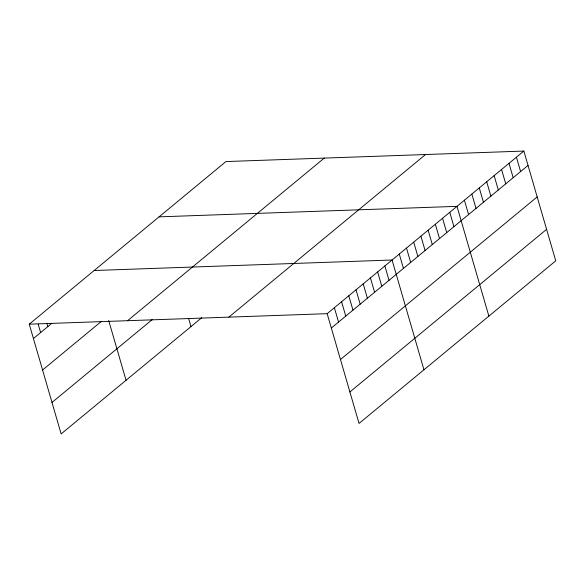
<?xml version="1.0" encoding="UTF-8"?>
<svg xmlns="http://www.w3.org/2000/svg" width="585" height="585" viewBox="0 0 585 585"><rect width="100%" height="100%" fill="white"/><g stroke="black" fill="none" stroke-linecap="round" stroke-linejoin="round"><path stroke-width="0.88" d="M201.774 317.684L61.14 433.931L29.25 324.17L225.956 161.562L523.86 151.069L555.75 260.83L359.044 423.438L327.154 313.67L523.86 151.069M33.418 338.525L51.78 323.351M42.566 370.012L101.578 321.231M127.559 320.704L324.265 158.104M51.992 402.451L152.312 319.52M228.845 317.136L425.551 154.528M331.329 328.024L528.028 165.423M340.477 359.512L537.176 196.911M349.903 391.95L546.602 229.349M159.076 216.852L456.98 206.351L488.87 316.119M94.163 270.511L392.067 260.011L423.957 369.779M29.25 324.17L327.154 313.67M516.431 157.211L520.599 171.566M509.001 163.354L513.169 177.708M501.564 169.496L505.74 183.851M494.135 175.639L498.31 189.993M486.705 181.781L490.873 196.136M479.276 187.924L483.444 202.278M471.846 194.066L476.014 208.421M464.41 200.209L468.585 214.563M449.77 212.311L453.938 226.673M442.56 218.278L446.728 232.633M435.342 224.238L439.518 238.592M428.132 230.197L432.3 244.559M420.922 236.164L425.09 250.519M413.705 242.124L417.88 256.479M406.495 248.084L410.663 262.446M399.284 254.051L403.453 268.405M384.857 265.97L389.025 280.332M377.647 271.937L381.815 286.292M370.429 277.897L374.605 292.251M363.219 283.857L367.387 298.218M356.009 289.824L360.177 304.178M348.792 295.783L352.967 310.138M341.582 301.743L345.757 316.105M334.371 307.71L338.539 322.064M188.677 318.745L190.966 326.613M108.686 320.507L126.053 380.272M46.866 323.22L47.846 326.598M38.179 324.119L40.636 332.565"/></g></svg>
